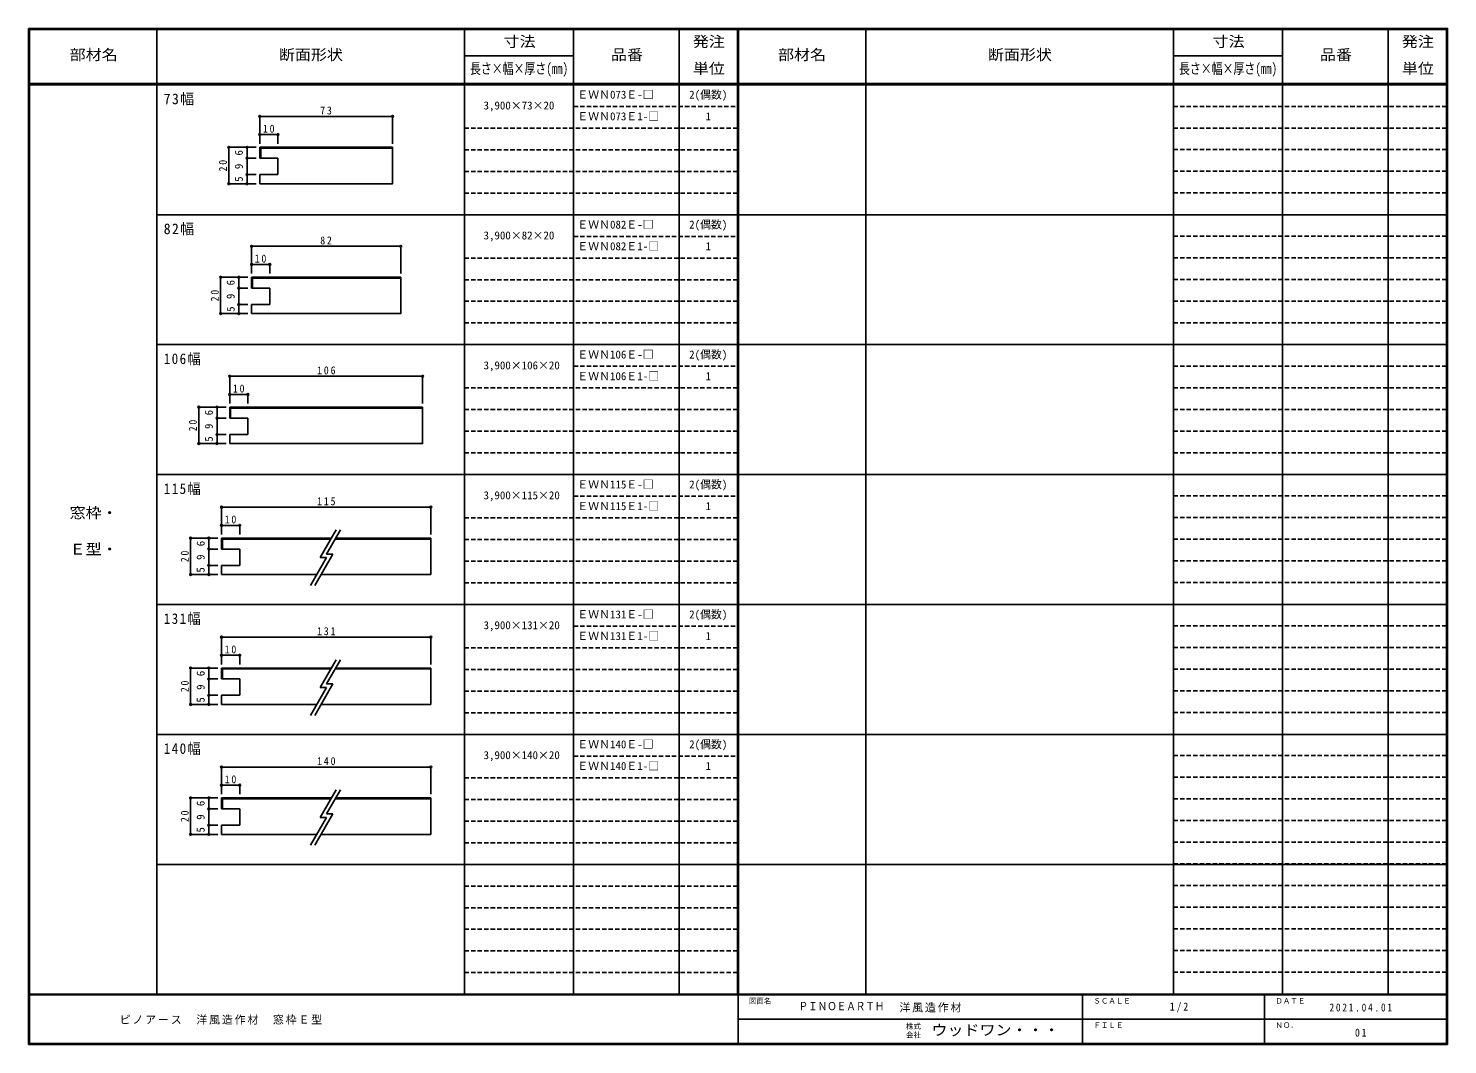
# Model space of a CAD drawing. Units: millimetres, scale not verified. Extents: x -400 to 380, y -280 to 278.
import ezdxf
from ezdxf.enums import TextEntityAlignment as Align

# ---------------------------------------------------------------- set-up
doc = ezdxf.new("R2010")
doc.units = ezdxf.units.MM
doc.header["$LTSCALE"] = 2
doc.header["$PDMODE"] = 32
doc.header["$PDSIZE"] = 1
doc.linetypes.add('DASHED1', pattern=[1.8, 1.2, -0.6])
for name, color, linetype in [('0-4', 3, 'Continuous'), ('0-A', 7, 'Continuous'), ('0-B', 7, 'Continuous'), ('F-1', 7, 'DASHED1'), ('F-A', 7, 'Continuous')]:
    doc.layers.add(name, color=color, linetype=linetype)
doc.styles.add('ＭＳ ゴシック', font='')
doc.styles.get('ＭＳ ゴシック').set_extended_font_data('MS Gothic')

msp = doc.modelspace()

# ---------------------------------------------------------------- linework, layer by layer
at = {"layer": '0-4'}
for p, q in [((-272.833, 206.948), (-272.833, 212.948)), ((-199.833, 212.948), (-272.833, 212.948)), ((-272.333, 206.948), (-272.333, 212.448)), ((-199.833, 212.448), (-272.333, 212.448)), ((-272.833, 206.948), (-262.833, 206.948)), ((-262.833, 206.948), (-262.833, 197.948)), ((-272.833, 197.948), (-262.833, 197.948)), ((-272.833, 197.948), (-272.833, 192.948)), ((-195.333, 141.519), (-277.333, 141.519)), ((-277.333, 135.519), (-277.333, 141.519)), ((-276.833, 135.519), (-276.833, 141.019)), ((-195.333, 141.019), (-276.833, 141.019)), ((-277.333, 135.519), (-267.333, 135.519)), ((-267.333, 135.519), (-267.333, 126.519)), ((-277.333, 126.519), (-267.333, 126.519)), ((-277.333, 126.519), (-277.333, 121.519)), ((-289.333, 64.091), (-289.333, 70.091)), ((-183.333, 70.091), (-289.333, 70.091)), ((-289.333, 64.091), (-279.333, 64.091)), ((-288.833, 64.091), (-288.833, 69.591)), ((-183.333, 69.591), (-288.833, 69.591)), ((-279.333, 64.091), (-279.333, 55.091)), ((-289.333, 55.091), (-279.333, 55.091)), ((-289.333, 55.091), (-289.333, 50.091)), ((-293.833, -7.882), (-293.833, -1.882)), ((-233.436, -1.882), (-293.833, -1.882)), ((-293.333, -7.882), (-293.333, -2.382)), ((-233.725, -2.382), (-293.333, -2.382)), ((-178.833, -2.382), (-231.415, -2.382)), ((-178.833, -1.882), (-231.127, -1.882)), ((-293.833, -7.882), (-283.833, -7.882)), ((-283.833, -7.882), (-283.833, -16.882)), ((-293.833, -16.882), (-283.833, -16.882)), ((-293.833, -16.882), (-293.833, -21.882)), ((-241.424, -21.882), (-293.833, -21.882)), ((-293.833, -79.311), (-293.833, -73.311)), ((-233.436, -73.311), (-293.833, -73.311)), ((-293.333, -79.311), (-293.333, -73.811)), ((-233.725, -73.811), (-293.333, -73.811)), ((-178.833, -73.811), (-231.415, -73.811)), ((-178.833, -73.311), (-231.127, -73.311)), ((-293.833, -79.311), (-283.833, -79.311)), ((-283.833, -79.311), (-283.833, -88.311)), ((-293.833, -88.311), (-283.833, -88.311)), ((-293.833, -88.311), (-293.833, -93.311)), ((-241.424, -93.311), (-293.833, -93.311)), ((-293.833, -150.739), (-293.833, -144.739)), ((-233.436, -144.739), (-293.833, -144.739)), ((-293.333, -150.739), (-293.333, -145.239)), ((-233.725, -145.239), (-293.333, -145.239)), ((-178.833, -145.239), (-231.415, -145.239)), ((-178.833, -144.739), (-231.127, -144.739)), ((-293.833, -150.739), (-283.833, -150.739)), ((-283.833, -150.739), (-283.833, -159.739)), ((-293.833, -159.739), (-283.833, -159.739)), ((-293.833, -159.739), (-293.833, -164.739)), ((-241.424, -164.739), (-293.833, -164.739))]:
    msp.add_line(p, q, dxfattribs=at)
for points in [[(-199.833, 212.948), (-199.833, 192.948), (-272.833, 192.948)], [(-195.333, 141.519), (-195.333, 121.519), (-277.333, 121.519)], [(-183.333, 70.091), (-183.333, 50.091), (-289.333, 50.091)], [(-178.833, -1.882), (-178.833, -21.882), (-239.114, -21.882)], [(-178.833, -73.311), (-178.833, -93.311), (-239.114, -93.311)], [(-178.833, -144.739), (-178.833, -164.739), (-239.114, -164.739)]]:
    msp.add_lwpolyline(points, dxfattribs=at)
at = {"layer": '0-A'}
for p, q in [((-230.838, 2.618), (-239.642, -12.632)), ((-228.528, 2.618), (-236.178, -10.632)), ((-236.083, -12.632), (-244.888, -27.882)), ((-232.619, -10.632), (-242.579, -27.882)), ((-239.642, -12.632), (-236.083, -12.632)), ((-236.178, -10.632), (-232.619, -10.632)), ((-230.838, -68.811), (-239.642, -84.061)), ((-228.528, -68.811), (-236.178, -82.061)), ((-236.083, -84.061), (-244.888, -99.311)), ((-232.619, -82.061), (-242.579, -99.311)), ((-239.642, -84.061), (-236.083, -84.061)), ((-236.178, -82.061), (-232.619, -82.061)), ((-230.838, -140.239), (-239.642, -155.489)), ((-228.528, -140.239), (-236.178, -153.489)), ((-236.083, -155.489), (-244.888, -170.739)), ((-232.619, -153.489), (-242.579, -170.739)), ((-239.642, -155.489), (-236.083, -155.489)), ((-236.178, -153.489), (-232.619, -153.489))]:
    msp.add_line(p, q, dxfattribs=at)
at = {"layer": '0-B', "color": 4}
for p, q in [((-272.833, 229.948), (-272.833, 214.948)), ((-272.833, 229.948), (-199.833, 229.948)), ((-199.833, 229.948), (-199.833, 214.948)), ((-272.833, 219.948), (-262.833, 219.948)), ((-262.833, 219.948), (-262.833, 214.948)), ((-289.833, 212.948), (-274.833, 212.948)), ((-289.833, 212.948), (-289.833, 192.948)), ((-279.833, 212.948), (-279.833, 192.948)), ((-279.833, 206.948), (-274.833, 206.948)), ((-279.833, 197.948), (-274.833, 197.948)), ((-289.833, 192.948), (-274.833, 192.948)), ((-277.333, 158.519), (-277.333, 143.519)), ((-277.333, 158.519), (-195.333, 158.519)), ((-195.333, 158.519), (-195.333, 143.519)), ((-277.333, 148.519), (-267.333, 148.519)), ((-267.333, 148.519), (-267.333, 143.519)), ((-294.333, 141.519), (-279.333, 141.519)), ((-294.333, 141.519), (-294.333, 121.519)), ((-284.333, 141.519), (-284.333, 121.519)), ((-284.333, 135.519), (-279.333, 135.519)), ((-284.333, 126.519), (-279.333, 126.519)), ((-294.333, 121.519), (-279.333, 121.519)), ((-289.333, 87.091), (-289.333, 72.091)), ((-289.333, 87.091), (-183.333, 87.091)), ((-183.333, 87.091), (-183.333, 72.091)), ((-289.333, 77.091), (-279.333, 77.091)), ((-279.333, 77.091), (-279.333, 72.091)), ((-306.333, 70.091), (-291.333, 70.091)), ((-306.333, 70.091), (-306.333, 50.091)), ((-296.333, 70.091), (-296.333, 50.091)), ((-296.333, 64.091), (-291.333, 64.091)), ((-296.333, 55.091), (-291.333, 55.091)), ((-306.333, 50.091), (-291.333, 50.091)), ((-293.833, 15.118), (-293.833, 0.118)), ((-293.833, 15.118), (-178.833, 15.118)), ((-178.833, 15.118), (-178.833, 0.118)), ((-293.833, 5.118), (-283.833, 5.118)), ((-283.833, 5.118), (-283.833, 0.118)), ((-310.833, -1.882), (-295.833, -1.882)), ((-310.833, -1.882), (-310.833, -21.882)), ((-300.833, -1.882), (-300.833, -21.882)), ((-300.833, -7.882), (-295.833, -7.882)), ((-310.833, -21.882), (-295.833, -21.882)), ((-300.833, -16.882), (-295.833, -16.882)), ((-293.833, -56.311), (-293.833, -71.311)), ((-293.833, -56.311), (-178.833, -56.311)), ((-178.833, -56.311), (-178.833, -71.311)), ((-293.833, -66.311), (-283.833, -66.311)), ((-283.833, -66.311), (-283.833, -71.311)), ((-310.833, -73.311), (-295.833, -73.311)), ((-310.833, -73.311), (-310.833, -93.311)), ((-300.833, -73.311), (-300.833, -93.311)), ((-300.833, -79.311), (-295.833, -79.311)), ((-310.833, -93.311), (-295.833, -93.311)), ((-300.833, -88.311), (-295.833, -88.311)), ((-293.833, -127.739), (-293.833, -142.739)), ((-293.833, -127.739), (-178.833, -127.739)), ((-178.833, -127.739), (-178.833, -142.739)), ((-293.833, -137.739), (-283.833, -137.739)), ((-283.833, -137.739), (-283.833, -142.739)), ((-310.833, -144.739), (-295.833, -144.739)), ((-310.833, -144.739), (-310.833, -164.739)), ((-300.833, -144.739), (-300.833, -164.739)), ((-300.833, -150.739), (-295.833, -150.739)), ((-300.833, -159.739), (-295.833, -159.739)), ((-310.833, -164.739), (-295.833, -164.739))]:
    msp.add_line(p, q, dxfattribs=at)
at = {"layer": '0-B'}
for p in [(-272.833, 229.948), (-199.833, 229.948), (-272.833, 219.948), (-262.833, 219.948), (-289.833, 212.948), (-279.833, 212.948), (-279.833, 206.948), (-279.833, 197.948), (-289.833, 192.948), (-279.833, 192.948), (-277.333, 158.519), (-195.333, 158.519), (-277.333, 148.519), (-267.333, 148.519), (-294.333, 141.519), (-284.333, 141.519), (-284.333, 135.519), (-284.333, 126.519), (-294.333, 121.519), (-284.333, 121.519), (-289.333, 87.091), (-183.333, 87.091), (-306.333, 70.091), (-296.333, 70.091), (-289.333, 77.091), (-279.333, 77.091), (-296.333, 64.091), (-296.333, 55.091), (-306.333, 50.091), (-296.333, 50.091), (-293.833, 15.118), (-178.833, 15.118), (-293.833, 5.118), (-283.833, 5.118), (-310.833, -1.882), (-300.833, -1.882), (-300.833, -7.882), (-310.833, -21.882), (-300.833, -16.882), (-300.833, -21.882), (-293.833, -56.311), (-178.833, -56.311), (-293.833, -66.311), (-283.833, -66.311), (-310.833, -73.311), (-300.833, -73.311), (-300.833, -79.311), (-310.833, -93.311), (-300.833, -88.311), (-300.833, -93.311), (-293.833, -127.739), (-178.833, -127.739), (-293.833, -137.739), (-283.833, -137.739), (-310.833, -144.739), (-300.833, -144.739), (-300.833, -150.739), (-300.833, -159.739), (-310.833, -164.739), (-300.833, -164.739)]:
    msp.add_point(p, dxfattribs=at)
at = {"layer": 'F-1', "color": 6, "linetype": 'Continuous'}
for p, q in [((-400, 278.333), (-400, -280.333)), ((-400, 278), (380, 278)), ((-400, 277.667), (380, 277.667)), ((-399.667, 278.333), (-399.667, -280.333)), ((-399.333, 278.333), (-399.333, -280.333)), ((-10.333, 278.337), (-10.333, -253)), ((-10, 278.333), (-10, -253)), ((-9.667, 278.337), (-9.667, -253)), ((379.333, 278.333), (379.333, -280.333)), ((379.667, 278.333), (379.667, -280.333)), ((380, 248), (-400, 248)), ((380, 247.333), (-400, 247.333)), ((380, -252.667), (-400, -252.667)), ((380, -253), (-400, -253)), ((-10, -253), (-10, -279.667)), ((179.333, -253), (179.333, -279.667)), ((279.333, -253), (279.333, -279.667)), ((-10, -266.333), (379.333, -266.334)), ((380, -279.667), (-400, -279.667)), ((380, -280), (-400, -280)), ((380, -280.333), (-400, -280.333))]:
    msp.add_line(p, q, dxfattribs=at)
at = {"layer": 'F-1', "linetype": 'Continuous'}
for p, q in [((-329.333, 278.333), (-329.333, -252.667)), ((-160.333, 278.337), (-160.333, -253)), ((-100.333, 278.337), (-100.333, -253)), ((-42.333, 278.337), (-42.333, -253)), ((60.333, 278.333), (60.333, -252.667)), ((229.333, 278.333), (229.333, -252.667)), ((289.333, 278.333), (289.333, -253.003)), ((347.333, 278.333), (347.333, -253.003)), ((-160.333, 263.167), (-100.333, 263.167)), ((229.333, 263.163), (289.333, 263.163)), ((-329.333, 175.905), (379.333, 175.905)), ((-329.333, 104.476), (379.333, 104.476)), ((-329.333, 33.048), (379.333, 33.048)), ((-329.333, -38.381), (379.333, -38.381)), ((-329.333, -109.81), (379.333, -109.81)), ((-329.333, -181.238), (379.333, -181.238))]:
    msp.add_line(p, q, dxfattribs=at)
at = {"layer": 'F-1'}
for p, q in [((-100.333, 235.429), (-10.333, 235.429)), ((229.333, 235.472), (379.333, 235.472)), ((-160.333, 223.524), (-10.333, 223.524)), ((229.333, 223.567), (379.333, 223.567)), ((-160.333, 211.619), (-10.333, 211.619)), ((229.333, 211.662), (379.333, 211.662)), ((-160.333, 199.714), (-10.333, 199.714)), ((229.333, 199.757), (379.333, 199.757)), ((-160.333, 187.81), (-10.333, 187.81)), ((229.333, 187.853), (379.333, 187.853)), ((-100.333, 164), (-10.333, 164)), ((229.333, 164.086), (379.333, 164.086)), ((-160.333, 152.095), (-10.333, 152.095)), ((229.333, 152.182), (379.333, 152.182)), ((-160.333, 140.191), (-10.333, 140.191)), ((229.333, 140.277), (379.333, 140.277)), ((-160.333, 128.286), (-10.333, 128.286)), ((229.333, 128.372), (379.333, 128.372)), ((-160.333, 116.381), (-10.333, 116.381)), ((229.333, 116.467), (379.333, 116.467)), ((-100.333, 92.571), (-10.333, 92.571)), ((229.333, 92.701), (379.333, 92.701)), ((-160.333, 80.667), (-10.333, 80.667)), ((229.333, 80.796), (379.333, 80.796)), ((-160.333, 68.762), (-10.333, 68.762)), ((229.333, 68.891), (379.333, 68.891)), ((-160.333, 56.857), (-10.333, 56.857)), ((229.333, 56.987), (379.333, 56.987)), ((-160.333, 44.952), (-10.333, 44.952)), ((229.333, 45.082), (379.333, 45.082)), ((-100.333, 21.143), (-10.333, 21.143)), ((229.333, 21.315), (379.333, 21.315)), ((-160.333, 9.238), (-10.333, 9.238)), ((229.333, 9.411), (379.333, 9.411)), ((-160.333, -2.667), (-10.333, -2.667)), ((229.333, -2.494), (379.333, -2.494)), ((-160.333, -14.571), (-10.333, -14.571)), ((229.333, -14.399), (379.333, -14.399)), ((-160.333, -26.476), (-10.333, -26.476)), ((229.333, -26.304), (379.333, -26.304)), ((-100.333, -50.286), (-10.333, -50.286)), ((229.333, -50.07), (379.333, -50.07)), ((-160.333, -62.19), (-10.333, -62.19)), ((229.333, -61.975), (379.333, -61.975)), ((-160.333, -74.095), (-10.333, -74.095)), ((229.333, -73.88), (379.333, -73.88)), ((229.333, -85.784), (379.333, -85.784)), ((-160.333, -86), (-10.333, -86)), ((-160.333, -97.905), (-10.333, -97.905)), ((229.333, -97.689), (379.333, -97.689)), ((-100.333, -121.714), (-10.333, -121.714)), ((229.333, -121.455), (379.333, -121.455)), ((-160.333, -133.619), (-10.333, -133.619)), ((229.333, -133.36), (379.333, -133.36)), ((-160.333, -145.524), (-10.333, -145.524)), ((229.333, -145.265), (379.333, -145.265)), ((-160.333, -157.429), (-10.333, -157.429)), ((229.333, -157.17), (379.333, -157.17)), ((-160.333, -169.333), (-10.333, -169.333)), ((229.333, -169.075), (379.333, -169.075)), ((229.333, -180.979), (379.333, -180.979)), ((-160.333, -193.143), (-10.333, -193.143)), ((229.333, -192.841), (379.333, -192.841)), ((-160.333, -205.048), (-10.333, -205.048)), ((229.333, -204.746), (379.333, -204.746)), ((-160.333, -216.952), (-10.333, -216.952)), ((229.333, -216.65), (379.333, -216.65)), ((-160.333, -228.857), (-10.333, -228.857)), ((229.333, -228.555), (379.333, -228.555)), ((-160.333, -240.762), (-10.333, -240.762)), ((229.333, -240.46), (379.333, -240.46))]:
    msp.add_line(p, q, dxfattribs=at)
at = {"layer": 'F-1', "color": 6, "linetype": 'Continuous'}
msp.add_lwpolyline([(-400, 278.333), (380, 278.333), (380, -280.333)], dxfattribs=at)

# ---------------------------------------------------------------- texts
at = {"layer": '0-A', "style": 'ＭＳ ゴシック'}
for s, p in [('ＥＷＮ073Ｅ-□', (-98.333, 238.381)), ('2(偶数)', (-36.833, 238.381)), ('3,900×73×20', (-149.833, 232.429)), ('ＥＷＮ073Ｅ1-□', (-98.333, 226.476)), ('1', (-27.833, 226.476)), ('ＥＷＮ082Ｅ-□', (-98.333, 166.952)), ('2(偶数)', (-36.833, 166.952)), ('3,900×82×20', (-149.833, 161)), ('ＥＷＮ082Ｅ1-□', (-98.333, 155.048)), ('1', (-27.833, 155.048)), ('ＥＷＮ106Ｅ-□', (-98.333, 95.524)), ('2(偶数)', (-36.833, 95.524)), ('3,900×106×20', (-149.833, 89.571)), ('ＥＷＮ106Ｅ1-□', (-98.333, 83.619)), ('1', (-27.833, 83.619)), ('3,900×115×20', (-149.833, 18.143)), ('ＥＷＮ115Ｅ-□', (-98.333, 24.095)), ('2(偶数)', (-36.833, 24.095)), ('ＥＷＮ115Ｅ1-□', (-98.333, 12.19)), ('1', (-27.833, 12.19)), ('ＥＷＮ131Ｅ-□', (-98.333, -47.333)), ('2(偶数)', (-36.833, -47.333)), ('3,900×131×20', (-149.833, -53.286)), ('ＥＷＮ131Ｅ1-□', (-98.333, -59.238)), ('1', (-27.833, -59.238)), ('ＥＷＮ140Ｅ-□', (-98.333, -118.762)), ('2(偶数)', (-36.833, -118.762)), ('3,900×140×20', (-149.833, -124.714)), ('ＥＷＮ140Ｅ1-□', (-98.333, -130.667)), ('1', (-27.833, -130.667))]:
    msp.add_text(s, height=4.399, dxfattribs=at).set_placement(p, align=Align.BOTTOM_LEFT)
at = {"layer": '0-A', "style": 'ＭＳ ゴシック', "width": 1.1}
for s, p in [('窓枠・', (-377.333, 7.333)), ('Ｅ型・', (-377.333, -12.667))]:
    msp.add_text(s, height=5.865, dxfattribs=at).set_placement(p, align=Align.BOTTOM_LEFT)
at = {"layer": '0-A', "char_height": 5.865, "attachment_point": 7, "style": 'ＭＳ ゴシック'}
for s, insert in [('\\T1.2;\\W0.95;73幅', (-325.633, 236.015)), ('\\T1.2;\\W0.95;82幅', (-325.633, 164.587)), ('\\T1.22;\\W0.9;106幅', (-325.633, 93.158)), ('\\T1.22;\\W0.9;115幅', (-325.633, 21.73)), ('\\T1.22;\\W0.9;131幅', (-325.633, -49.699)), ('\\T1.22;\\W0.9;140幅', (-325.633, -121.127))]:
    msp.add_mtext(s, dxfattribs=dict(at, insert=insert))
at = {"layer": '0-B', "style": 'ＭＳ ゴシック'}
for s, p in [('6', (-280.833, 208.448)), ('9', (-280.833, 200.948)), ('5', (-280.833, 193.948)), ('6', (-285.333, 137.019)), ('9', (-285.333, 129.519)), ('5', (-285.333, 122.519)), ('6', (-297.333, 65.591)), ('9', (-297.333, 58.091)), ('5', (-297.333, 51.091)), ('6', (-301.833, -6.382)), ('9', (-301.833, -13.882)), ('5', (-301.833, -20.882)), ('6', (-301.833, -77.811)), ('9', (-301.833, -85.311)), ('5', (-301.833, -92.311)), ('6', (-301.833, -149.239)), ('9', (-301.833, -156.739)), ('5', (-301.833, -163.739))]:
    msp.add_text(s, height=4.399, rotation=90, dxfattribs=at).set_placement(p, align=Align.BOTTOM_LEFT)
at = {"layer": '0-B', "char_height": 4.399, "attachment_point": 7, "style": 'ＭＳ ゴシック'}
for s, insert in [('\\T1.36;\\W0.9;73', (-239.583, 230.948)), ('\\T1.36;\\W0.9;10', (-271.083, 220.948)), ('\\T1.36;\\W0.9;82', (-239.583, 159.519)), ('\\T1.36;\\W0.9;10', (-275.583, 149.519)), ('\\T1.38;\\W0.9;106', (-241.333, 88.091)), ('\\T1.36;\\W0.9;10', (-287.583, 78.091)), ('\\T1.38;\\W0.9;115', (-241.333, 16.118)), ('\\T1.36;\\W0.9;10', (-292.083, 6.118)), ('\\T1.38;\\W0.9;131', (-241.333, -55.311)), ('\\T1.36;\\W0.9;10', (-292.083, -65.311)), ('\\T1.38;\\W0.9;140', (-241.333, -126.739)), ('\\T1.36;\\W0.9;10', (-292.083, -136.739))]:
    msp.add_mtext(s, dxfattribs=dict(at, insert=insert))
at = {"layer": '0-B', "char_height": 4.399, "attachment_point": 7, "rotation": 90, "style": 'ＭＳ ゴシック'}
for insert in [(-290.833, 199.698), (-295.333, 128.269), (-307.333, 56.841), (-311.833, -15.132), (-311.833, -86.561), (-311.833, -157.989)]:
    msp.add_mtext('\\T1.36;\\W0.9;20', dxfattribs=dict(at, insert=insert))
at = {"layer": 'F-A', "style": 'ＭＳ ゴシック'}
for s, height, width, p in [('寸法', 5.865, 1.1, (-138.833, 266.417)), ('発注', 5.865, 1.1, (-34.833, 266.417)), ('寸法', 5.865, 1.1, (250.833, 266.413)), ('発注', 5.865, 1.1, (354.833, 266.413)), ('部材名', 5.865, 1.1, (-377.333, 259.167)), ('断面形状', 5.865, 1.1, (-262.333, 259.167)), ('品番', 5.865, 1.1, (-79.833, 259.167)), ('部材名', 5.865, 1.1, (12, 259.167)), ('断面形状', 5.865, 1.1, (127.333, 259.167)), ('品番', 5.865, 1.1, (309.833, 259.163)), ('長さ×幅×厚さ(㎜)', 5.865, 0.75, (-157.333, 251.583)), ('単位', 5.865, 1.1, (-34.833, 251.583)), ('長さ×幅×厚さ(㎜)', 5.865, 0.75, (232.333, 251.58)), ('単位', 5.865, 1.1, (354.833, 251.58)), ('ＰＩＮＯＥＡＲＴＨ', 4.399, 0.85, (23.333, -262.719)), ('ウッドワン・・・', 5.865, 1.1, (96.333, -277))]:
    msp.add_text(s, height=height, dxfattribs=dict(at, width=width)).set_placement(p, align=Align.BOTTOM_LEFT)
for s, p in [('図面名', (-4, -258.667)), ('ＳＣＡＬＥ', (185.333, -258.667)), ('ＤＡＴＥ', (285.333, -258.667)), ('株式', (82.333, -272.6)), ('ＦＩＬＥ', (185.333, -272)), ('ＮＯ．', (285.333, -272)), ('会社', (82.333, -277.4))]:
    msp.add_text(s, height=2.933, dxfattribs=at).set_placement(p, align=Align.BOTTOM_LEFT)
at = {"layer": 'F-A', "char_height": 4.399, "attachment_point": 7, "style": 'ＭＳ ゴシック'}
for s, insert in [('\\T1.17;洋風造作材', (78.695, -262.667)), ('\\T1.38;\\W0.9;1/2', (227.333, -262.667)), ('\\T1.17;ピノアース\u3000洋風造作材\u3000窓枠Ｅ型', (-349.836, -269.333)), ('\\T1.39;\\W0.85;2021.04.01', (315.083, -262.167)), ('\\T1.36;\\W0.9;01', (329.083, -276))]:
    msp.add_mtext(s, dxfattribs=dict(at, insert=insert))

doc.saveas('drawing.dxf')
